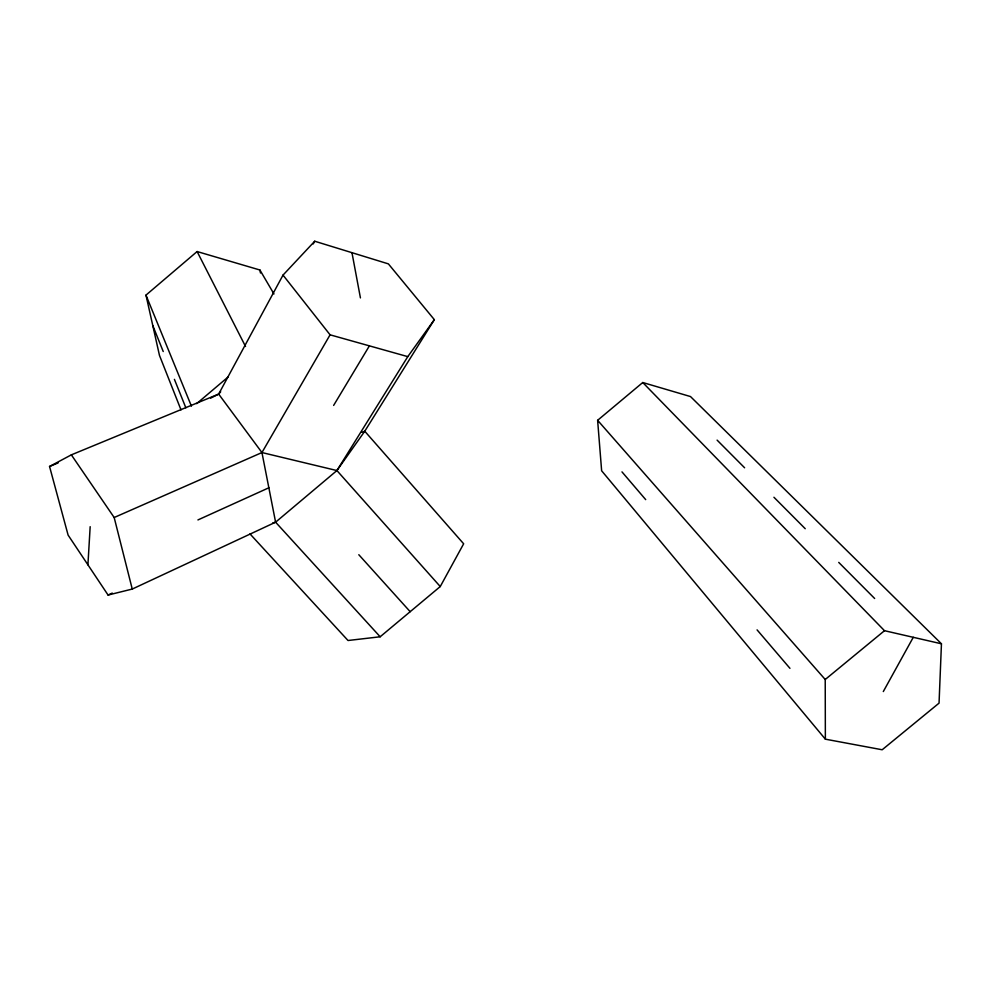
<?xml version="1.0" encoding="UTF-8"?>
<svg xmlns="http://www.w3.org/2000/svg" width="991" height="991" viewBox="0 0 991 991"><rect width="100%" height="100%" fill="white"/><g stroke="black" fill="none" stroke-linecap="round" stroke-linejoin="round"><path stroke-width="1.49" d="M941.45 643.791L939.047 703.139L882.176 749.766L825.367 739.175L601.636 470.775L597.623 420.308L642.763 382.526L690.504 396.561L941.45 643.791L884.492 630.697L642.763 382.526M87.914 564.82L90.169 526.679M210.674 398.134L218.664 394.084L283.017 275.102L314.729 241.234L388.385 263.879L434.343 319.659L364.762 431.221L336.915 470.552L275.597 522.183L132.249 589.063L108.069 595.046L68.106 535.103L49.55 466.476L71.352 454.857L218.664 394.084L220.696 391.792M313.243 243.935L314.729 241.234M250.005 533.926L348.027 640.508L380.16 636.779L440.252 586.548L463.652 543.786L364.762 431.221L361.926 432.262M883.303 691.557L913.268 637.312M71.352 454.857L114.176 517.513L261.946 452.553L330.077 334.822L283.017 275.102M333.633 405.406L369.395 345.859M218.664 394.084L261.946 452.553L336.915 470.552L407.784 356.636L434.343 319.659M180.994 409.865L159.464 355.385L145.974 295.12L197.11 251.541L259.915 270.01L273.962 293.968M196.664 403.647L227.955 377.125M825.367 739.175L825.218 679.504L884.492 630.697M108.069 595.046L112.268 593.089M197.927 519.941L268.858 487.783M49.55 466.476L58.097 462.946M272.723 523.013L275.597 522.183L380.16 636.779M330.077 334.822L407.784 356.636M717.1 440.128L744.613 467.789M773.934 497.259L805.237 528.723M838.733 562.393L874.644 598.49M358.804 554.712L410.175 611.682M336.915 470.552L440.252 586.548M597.623 420.308L825.218 679.504M621.989 471.889L645.698 499.625M757.074 629.88L789.951 668.33M197.11 251.541L245.533 346.466M145.974 295.12L191.436 406.161M152.787 325.556L163.23 351.532M174.416 379.355L185.85 407.796M114.176 517.513L132.249 589.063M261.946 452.553L275.597 522.183M351.966 252.68L360.427 297.895M259.915 270.01L260.472 272.996"/></g></svg>
